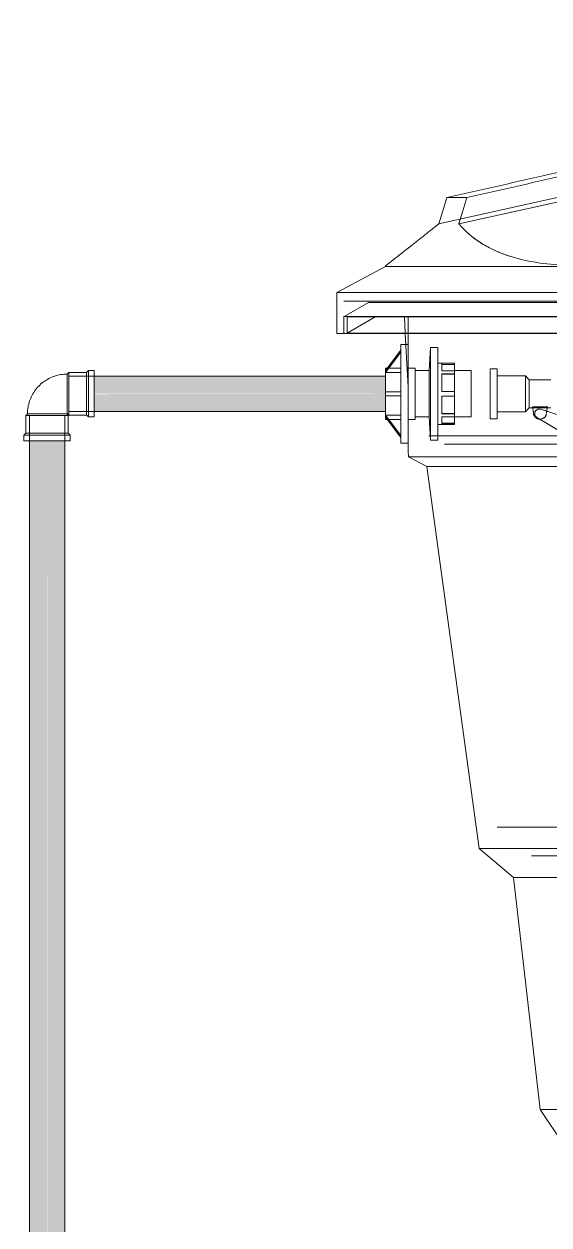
# Model space of a CAD drawing. Header units: metres. Extents: x 15 to 69.3, y -12.4 to 16.4.
# Drawn here: x 25.042 to 25.417, y 2.863 to 3.718 of the extents above; entities that cross this region are included whole.
import ezdxf

# ---------------------------------------------------------------- set-up
doc = ezdxf.new("R2010")
doc.units = ezdxf.units.M
doc.layers.add('P-PIPE', color=7, linetype='Continuous', lineweight=5)
doc.layers.add('P-SANR-FIXT', color=7, linetype='Continuous', lineweight=5)

# ---------------------------------------------------------------- blocks, each defined once
blk = doc.blocks.new('Caixa d_água de polietileno 1000 a 5000 Litros - Fortlev - 1000 L-3619391-AA')
at = {"layer": 'P-SANR-FIXT', "color": 8, "true_color": 0x808080}
for p, q in [((-15.3007, 3.57611), (-14.82604, 3.68122)), ((-15.29497, 3.59478), (-15.30921, 3.59478)), ((-15.35312, 3.54567), (-15.38781, 3.52723)), ((-15.35294, 3.54625), (-15.35312, 3.54567)), ((-13.90249, 3.54567), (-15.35312, 3.54567)), ((-15.38781, 3.52723), (-15.38781, 3.49785)), ((-13.86781, 3.52723), (-15.38781, 3.52723)), ((-15.36514, 3.52), (-15.38246, 3.51)), ((-13.86781, 3.49785), (-15.38781, 3.49785)), ((-15.33681, 3.41431), (-15.33657, 3.41)), ((-15.33657, 3.41), (-15.32369, 3.40319)), ((-15.33657, 3.41), (-13.91905, 3.41)), ((-15.32369, 3.40319), (-15.2863, 3.13104)), ((-13.93192, 3.40319), (-15.32369, 3.40319)), ((-15.2863, 3.13104), (-15.26189, 3.11055)), ((-15.2863, 3.13104), (-13.96931, 3.13104)), ((-15.26189, 3.11055), (-15.24281, 2.94521)), ((-13.99372, 3.11055), (-15.26189, 3.11055)), ((-15.24281, 2.94521), (-15.2258, 2.92)), ((-15.24281, 2.94521), (-14.01281, 2.94521))]:
    blk.add_line(p, q, dxfattribs=at)
at = {"layer": 'P-SANR-FIXT', "color": 254, "true_color": 0xd2d2d2}
for p, q in [((-15.31502, 3.57611), (-14.86803, 3.67502)), ((-14.86803, 3.67502), (-15.31502, 3.57611)), ((-15.35193, 3.54567), (-15.35312, 3.54567)), ((-15.31095, 3.5209), (-15.38281, 3.5209)), ((-15.31095, 3.5209), (-15.38281, 3.5209)), ((-15.07457, 3.52), (-15.36514, 3.52)), ((-15.07459, 3.5209), (-15.31081, 3.5209)), ((-15.07459, 3.5209), (-15.31081, 3.5209)), ((-15.38281, 3.51), (-15.38261, 3.51)), ((-15.38281, 3.51), (-15.38042, 3.51)), ((-15.38281, 3.51), (-15.38281, 3.49785)), ((-15.38281, 3.49785), (-15.38281, 3.51)), ((-15.38281, 3.51), (-15.38042, 3.51)), ((-15.38246, 3.51), (-15.38187, 3.51)), ((-15.38183, 3.51), (-15.38007, 3.51)), ((-15.38042, 3.49785), (-15.38042, 3.51)), ((-15.38042, 3.5098), (-15.36817, 3.5098)), ((-15.38042, 3.5098), (-15.38042, 3.49825)), ((-15.36817, 3.5098), (-15.3457, 3.5098)), ((-15.3457, 3.5098), (-15.30291, 3.5098)), ((-15.30271, 3.5098), (-15.2471, 3.5098)), ((-15.2471, 3.5098), (-15.1618, 3.5098)), ((-15.38306, 3.49785), (-15.38781, 3.49785)), ((-15.38042, 3.49785), (-15.38281, 3.49785)), ((-15.38281, 3.49785), (-15.38042, 3.49785)), ((-15.37462, 3.49825), (-15.38042, 3.49825)), ((-15.38042, 3.49825), (-15.38042, 3.49785)), ((-15.33991, 3.49785), (-15.38042, 3.49785)), ((-15.07451, 3.49785), (-15.38042, 3.49785)), ((-15.36438, 3.49825), (-15.37452, 3.49825)), ((-15.3511, 3.49825), (-15.36424, 3.49825)), ((-15.3349, 3.49825), (-15.35091, 3.49825)), ((-15.33894, 3.49825), (-15.33892, 3.49785)), ((-15.33848, 3.49), (-15.33892, 3.49785)), ((-15.33681, 3.49785), (-15.33681, 3.49005)), ((-15.33681, 3.45995), (-15.33681, 3.49785)), ((-15.31588, 3.49825), (-15.33467, 3.49825)), ((-15.26992, 3.49825), (-15.31561, 3.49825)), ((-15.22064, 3.49825), (-15.2699, 3.49825)), ((-15.32142, 3.42503), (-15.32221, 3.42503)), ((-13.95706, 3.42503), (-15.32221, 3.42503)), ((-15.21556, 3.42503), (-15.31589, 3.42503)), ((-15.19319, 3.41905), (-15.31091, 3.41905)), ((-14.16268, 3.41905), (-15.31091, 3.41905)), ((-15.24955, 3.14636), (-15.27345, 3.14636)), ((-15.24955, 3.14636), (-15.27345, 3.14636)), ((-15.13989, 3.14636), (-15.24951, 3.14636)), ((-15.15528, 3.14636), (-15.24951, 3.14636)), ((-15.24271, 3.12588), (-15.24904, 3.12588)), ((-15.24271, 3.12588), (-15.24904, 3.12588)), ((-15.23484, 3.12588), (-15.24253, 3.12588)), ((-14.81431, 3.12588), (-15.24253, 3.12588))]:
    blk.add_line(p, q, dxfattribs=at)
at = {"layer": 'P-SANR-FIXT', "color": 7, "true_color": 0xf9f9f9}
for p, q in [((-15.07856, 3.6253), (-15.23716, 3.59018)), ((-15.29497, 3.59478), (-15.30921, 3.59478)), ((-15.23729, 3.59015), (-15.3007, 3.57611)), ((-15.32601, 3.52), (-15.32763, 3.52)), ((-15.30902, 3.52), (-15.32599, 3.52)), ((-15.07457, 3.52), (-15.30902, 3.52)), ((-15.38187, 3.51), (-15.38221, 3.51)), ((-15.38042, 3.51), (-15.38181, 3.51)), ((-15.38021, 3.5098), (-15.37827, 3.5098)), ((-15.33681, 3.51), (-15.3396, 3.51)), ((-15.3396, 3.51), (-15.33681, 3.51)), ((-15.33894, 3.49825), (-15.33958, 3.5098)), ((-15.33488, 3.51), (-15.3371, 3.51)), ((-15.33693, 3.51), (-15.33522, 3.51)), ((-15.33681, 3.5098), (-15.33681, 3.49825)), ((-15.33681, 3.49825), (-15.33681, 3.5098)), ((-15.33511, 3.51), (-15.32701, 3.51)), ((-15.32774, 3.51), (-15.33488, 3.51)), ((-15.32702, 3.51), (-15.32774, 3.51)), ((-15.33784, 3.49785), (-15.33991, 3.49785)), ((-15.3357, 3.49825), (-15.33748, 3.49825)), ((-15.33444, 3.49785), (-15.33698, 3.49785)), ((-15.32685, 3.49825), (-15.3354, 3.49825)), ((-15.3266, 3.49785), (-15.33435, 3.49785)), ((-15.32644, 3.49785), (-15.32682, 3.49785)), ((-15.30345, 3.49785), (-15.32641, 3.49785)), ((-15.28547, 3.49785), (-15.30341, 3.49785)), ((-15.18229, 3.49785), (-15.28528, 3.49785)), ((-15.30986, 3.41), (-15.3084, 3.41)), ((-15.30825, 3.41), (-15.30364, 3.41)), ((-15.30338, 3.41), (-15.1901, 3.41)), ((-15.30745, 3.40319), (-15.30884, 3.40319)), ((-15.23046, 3.40319), (-15.3072, 3.40319)), ((-15.25556, 3.13104), (-15.24828, 3.13104)), ((-15.24828, 3.13104), (-15.21248, 3.13104)), ((-15.19094, 3.11055), (-15.24695, 3.11055))]:
    blk.add_line(p, q, dxfattribs=at)
at = {"layer": 'P-SANR-FIXT', "color": 7, "true_color": 0xefefef}
for p, q in [((-15.35136, 3.54567), (-15.35157, 3.54567)), ((-15.23754, 3.54567), (-15.35116, 3.54567)), ((-15.20504, 3.54567), (-15.2374, 3.54567)), ((-13.8738, 3.52723), (-15.38781, 3.52723)), ((-15.32763, 3.52), (-15.36514, 3.52)), ((-15.32749, 3.52), (-15.32603, 3.52)), ((-15.32749, 3.52), (-15.32603, 3.52)), ((-15.32599, 3.52), (-15.07475, 3.52)), ((-15.32599, 3.52), (-15.07475, 3.52)), ((-15.38246, 3.51), (-15.38281, 3.51)), ((-15.38246, 3.51), (-15.38187, 3.51)), ((-15.38221, 3.51), (-15.38196, 3.51)), ((-15.38192, 3.51), (-15.38042, 3.51)), ((-15.38183, 3.51), (-15.38007, 3.51)), ((-15.38042, 3.49825), (-15.38042, 3.5098)), ((-15.38042, 3.5098), (-15.38042, 3.49825)), ((-15.37526, 3.51), (-15.38007, 3.51)), ((-15.38007, 3.51), (-15.37526, 3.51)), ((-15.36784, 3.51), (-15.37511, 3.51)), ((-15.37511, 3.51), (-15.36784, 3.51)), ((-15.36001, 3.51), (-15.36755, 3.51)), ((-15.36755, 3.51), (-15.36001, 3.51)), ((-15.36001, 3.51), (-15.35836, 3.51)), ((-15.36001, 3.51), (-15.35836, 3.51)), ((-15.35816, 3.51), (-15.34581, 3.51)), ((-15.35816, 3.51), (-15.34581, 3.51)), ((-15.34555, 3.51), (-15.25379, 3.51)), ((-15.34555, 3.51), (-15.33974, 3.51)), ((-15.21339, 3.51), (-15.3396, 3.51)), ((-15.33958, 3.5098), (-15.33894, 3.49825)), ((-15.25375, 3.51), (-15.07465, 3.51)), ((-15.3392, 3.49785), (-15.38306, 3.49785)), ((-15.37756, 3.49825), (-15.38042, 3.49825)), ((-15.37554, 3.49825), (-15.37742, 3.49825)), ((-15.36494, 3.49825), (-15.37543, 3.49825)), ((-15.3609, 3.49825), (-15.36481, 3.49825)), ((-15.351, 3.49825), (-15.36073, 3.49825)), ((-15.33993, 3.49825), (-15.35078, 3.49825)), ((-15.33892, 3.49785), (-15.33894, 3.49825)), ((-15.33547, 3.49785), (-15.33784, 3.49785)), ((-15.33681, 3.49825), (-15.33681, 3.49785)), ((-15.33681, 3.49785), (-15.33681, 3.49825)), ((-15.32682, 3.49785), (-15.33538, 3.49785)), ((-15.33681, 3.47614), (-15.33681, 3.47338)), ((-15.33657, 3.41), (-15.30986, 3.41)), ((-15.30892, 3.40319), (-15.32369, 3.40319)), ((-15.2863, 3.13104), (-15.25556, 3.13104)), ((-15.24708, 3.11055), (-15.26189, 3.11055)), ((-15.24281, 2.94521), (-15.21878, 2.94521))]:
    blk.add_line(p, q, dxfattribs=at)
at = {"layer": 'P-SANR-FIXT', "color": 7, "true_color": 0xfcfcfc}
for p, q in [((-15.37807, 3.5098), (-15.36844, 3.5098)), ((-15.36844, 3.5098), (-15.35696, 3.5098)), ((-15.35636, 3.5098), (-15.35078, 3.5098)), ((-15.34914, 3.5098), (-15.34854, 3.5098)), ((-15.34839, 3.5098), (-15.34055, 3.5098)), ((-15.33974, 3.51), (-15.33693, 3.51)), ((-15.3371, 3.51), (-15.3396, 3.51)), ((-15.31822, 3.51), (-15.32688, 3.51)), ((-15.32684, 3.51), (-15.31364, 3.51)), ((-15.31377, 3.51), (-15.31822, 3.51)), ((-15.30634, 3.51), (-15.31349, 3.51)), ((-15.31333, 3.51), (-15.25379, 3.51)), ((-15.29214, 3.51), (-15.30634, 3.51)), ((-15.27567, 3.51), (-15.29214, 3.51)), ((-15.257, 3.51), (-15.27567, 3.51)), ((-15.23617, 3.51), (-15.25699, 3.51)), ((-15.25376, 3.51), (-15.21362, 3.51)), ((-15.33785, 3.49825), (-15.33993, 3.49825)), ((-15.33698, 3.49785), (-15.3392, 3.49785)), ((-15.32648, 3.49825), (-15.32685, 3.49825)), ((-15.32625, 3.49785), (-15.3266, 3.49785)), ((-15.31628, 3.49825), (-15.32648, 3.49825)), ((-15.30278, 3.49785), (-15.32622, 3.49785)), ((-15.30347, 3.49825), (-15.31604, 3.49825)), ((-15.28558, 3.49825), (-15.30342, 3.49825)), ((-15.28575, 3.49785), (-15.30274, 3.49785)), ((-15.2134, 3.49785), (-15.28558, 3.49785)), ((-15.27071, 3.49825), (-15.28528, 3.49825)), ((-15.21467, 3.49825), (-15.27069, 3.49825))]:
    blk.add_line(p, q, dxfattribs=at)
at = {"layer": 'P-SANR-FIXT', "color": 7, "true_color": 0xfdfdfd}
for p, q in [((-15.35078, 3.5098), (-15.34914, 3.5098)), ((-15.33786, 3.5098), (-15.33603, 3.5098)), ((-15.33589, 3.5098), (-15.32844, 3.5098)), ((-15.32842, 3.5098), (-15.32756, 3.5098))]:
    blk.add_line(p, q, dxfattribs=at)
at = {"layer": 'P-SANR-FIXT', "color": 7, "true_color": 0xfefefe}
for p, q in [((-15.34055, 3.5098), (-15.33958, 3.5098)), ((-15.33942, 3.5098), (-15.33786, 3.5098)), ((-15.32738, 3.5098), (-15.32701, 3.5098)), ((-15.32675, 3.5098), (-15.32294, 3.5098)), ((-15.32294, 3.5098), (-15.32163, 3.5098)), ((-15.32163, 3.5098), (-15.3203, 3.5098)), ((-15.3203, 3.5098), (-15.31418, 3.5098)), ((-15.314, 3.5098), (-15.31263, 3.5098)), ((-15.3124, 3.5098), (-15.30733, 3.5098)), ((-15.3073, 3.5098), (-15.30361, 3.5098)), ((-15.30342, 3.5098), (-15.29277, 3.5098)), ((-15.29273, 3.5098), (-15.28603, 3.5098)), ((-15.28603, 3.5098), (-15.28363, 3.5098)), ((-15.28363, 3.5098), (-15.27637, 3.5098)), ((-15.27608, 3.5098), (-15.27249, 3.5098)), ((-15.27223, 3.5098), (-15.25787, 3.5098)), ((-15.25783, 3.5098), (-15.24278, 3.5098)), ((-15.24278, 3.5098), (-15.24071, 3.5098)), ((-15.24071, 3.5098), (-15.23649, 3.5098))]:
    blk.add_line(p, q, dxfattribs=at)
at = {"layer": 'P-SANR-FIXT', "color": 254, "true_color": 0xd2d2d2, "flags": 128}
for points in [[(-15.31502, 3.57611), (-15.31212, 3.58544), (-15.30921, 3.59478)], [(-15.38042, 3.5098), (-15.38025, 3.5099), (-15.38007, 3.51)], [(-15.38007, 3.51), (-15.38025, 3.5099), (-15.38042, 3.5098)]]:
    blk.add_lwpolyline(points, dxfattribs=at)
at = {"layer": 'P-SANR-FIXT', "color": 8, "true_color": 0x808080, "flags": 128}
for points in [[(-15.30921, 3.59478), (-15.31212, 3.58544), (-15.31502, 3.57611)], [(-15.3007, 3.57611), (-15.29784, 3.58544), (-15.29497, 3.59478)], [(-15.33892, 3.49785), (-15.3382, 3.48498), (-15.33681, 3.45995)]]:
    blk.add_lwpolyline(points, dxfattribs=at)
at = {"layer": 'P-SANR-FIXT', "color": 7, "true_color": 0xf9f9f9, "flags": 128}
blk.add_lwpolyline([(-15.29497, 3.59478), (-15.29784, 3.58544), (-15.30066, 3.57624)], dxfattribs=at)
at = {"layer": 'P-SANR-FIXT', "color": 7, "true_color": 0xefefef, "flags": 128}
for points in [[(-15.36001, 3.51), (-15.37021, 3.50413), (-15.38042, 3.49825)], [(-15.38042, 3.49825), (-15.37021, 3.50413), (-15.36001, 3.51)]]:
    blk.add_lwpolyline(points, dxfattribs=at)
at = {"layer": 'P-SANR-FIXT', "color": 254, "true_color": 0xd2d2d2}
for points, knots in [([(-15.30921, 3.59478), (-15.28646, 3.59994), (-15.24098, 3.61025), (-15.17273, 3.62572), (-15.10446, 3.64118), (-15.04755, 3.65406), (-15.002, 3.66437), (-14.96784, 3.6721), (-14.93934, 3.67854), (-14.91653, 3.68369), (-14.89943, 3.68755), (-14.88231, 3.69141), (-14.85945, 3.69656), (-14.83088, 3.703), (-14.79658, 3.71071), (-14.77361, 3.71584), (-14.76209, 3.71841)], [0, 0, 0, 0, 0.125, 0.25, 0.375, 0.5, 0.5625, 0.625, 0.6875, 0.71875, 0.75, 0.78125, 0.8125, 0.875, 0.9375, 1, 1, 1, 1]), ([(-15.35123, 3.54757), (-15.35055, 3.5481), (-15.34731, 3.55061), (-15.33922, 3.55691), (-15.32659, 3.56687), (-15.31907, 3.57286), (-15.31502, 3.57611)], [0.2083333, 0.2083333, 0.2083333, 0.2083333, 0.3333333, 0.6666667, 0.8333333, 1, 1, 1, 1]), ([(-15.33681, 3.41963), (-15.33681, 3.41937), (-15.33681, 3.41861), (-15.33681, 3.41747), (-15.33681, 3.41673), (-15.33681, 3.41641)], [0.728083, 0.728083, 0.728083, 0.728083, 0.75, 0.7916667, 0.8333333, 0.8333333, 0.8333333, 0.8333333]), ([(-15.33681, 3.41641), (-15.33681, 3.41608), (-15.33681, 3.41552), (-15.33681, 3.41467), (-15.33681, 3.41437), (-15.33681, 3.41431)], [0.8333333, 0.8333333, 0.8333333, 0.8333333, 0.875, 0.9166667, 1, 1, 1, 1])]:
    blk.add_open_spline(points, degree=3, knots=knots, dxfattribs=at)
at = {"layer": 'P-SANR-FIXT', "color": 8, "true_color": 0x808080}
for points, knots in [([(-14.76209, 3.71841), (-14.77361, 3.71584), (-14.79658, 3.71071), (-14.83088, 3.703), (-14.85945, 3.69656), (-14.88231, 3.69141), (-14.89943, 3.68755), (-14.91653, 3.68369), (-14.93934, 3.67854), (-14.96784, 3.6721), (-15.002, 3.66437), (-15.07033, 3.64891), (-15.14997, 3.63087), (-15.24098, 3.61025), (-15.28646, 3.59994), (-15.30921, 3.59478)], [0, 0, 0, 0, 0.0625, 0.125, 0.1875, 0.21875, 0.25, 0.28125, 0.3125, 0.375, 0.4375, 0.5, 0.75, 0.875, 1, 1, 1, 1]), ([(-15.29497, 3.59478), (-15.27227, 3.59994), (-15.22685, 3.61025), (-15.15874, 3.62572), (-15.09065, 3.64118), (-15.03392, 3.65406), (-14.98856, 3.66437), (-14.95454, 3.6721), (-14.92621, 3.67854), (-14.90357, 3.68369), (-14.88657, 3.68755), (-14.86958, 3.69141), (-14.84697, 3.69656), (-14.81871, 3.703), (-14.78485, 3.71071), (-14.76244, 3.71584), (-14.75131, 3.71841)], [0, 0, 0, 0, 0.125, 0.25, 0.375, 0.5, 0.5625, 0.625, 0.6875, 0.71875, 0.75, 0.78125, 0.8125, 0.875, 0.9375, 1, 1, 1, 1]), ([(-15.31502, 3.57611), (-15.31907, 3.57286), (-15.32659, 3.56687), (-15.33922, 3.55691), (-15.35001, 3.54851), (-15.35294, 3.54625), (-15.35294, 3.54625)], [0, 0, 0, 0, 0.166667, 0.333333, 0.666667, 1, 1, 1, 1]), ([(-15.06684, 3.57611), (-15.08714, 3.56899), (-15.12655, 3.55721), (-15.18028, 3.54717), (-15.22669, 3.54515), (-15.26118, 3.5507), (-15.28545, 3.56148), (-15.29625, 3.57077), (-15.3007, 3.57611)], [0, 0, 0, 0, 0.181818, 0.363636, 0.545455, 0.727273, 0.863636, 1, 1, 1, 1]), ([(-15.33681, 3.41431), (-15.33681, 3.41437), (-15.33681, 3.41467), (-15.33681, 3.41552), (-15.33681, 3.41637), (-15.33681, 3.41747), (-15.33681, 3.41882), (-15.33681, 3.4201), (-15.33681, 3.42118), (-15.33681, 3.42229), (-15.33681, 3.42377), (-15.33681, 3.42571), (-15.33681, 3.42776), (-15.33681, 3.42988), (-15.33681, 3.43208), (-15.33681, 3.43437), (-15.33681, 3.43674), (-15.33681, 3.43915), (-15.33681, 3.4416), (-15.33681, 3.44496), (-15.33681, 3.45097), (-15.33681, 3.4563), (-15.33681, 3.45995)], [0, 0, 0, 0, 0.083333, 0.125, 0.166667, 0.208333, 0.25, 0.291667, 0.3125, 0.333333, 0.375, 0.416667, 0.458333, 0.5, 0.541667, 0.583333, 0.625, 0.666667, 0.708333, 0.75, 0.833333, 1, 1, 1, 1])]:
    blk.add_open_spline(points, degree=3, knots=knots, dxfattribs=at)
at = {"layer": 'P-SANR-FIXT', "color": 7, "true_color": 0xf9f9f9}
for points in [[(-15.22685, 3.61025), (-15.24956, 3.60509), (-15.27227, 3.59994), (-15.29497, 3.59478)], [(-15.3007, 3.57611), (-15.30029, 3.57561), (-15.29986, 3.57512), (-15.29943, 3.57463)], [(-15.29922, 3.57439), (-15.29879, 3.57392), (-15.29835, 3.57345), (-15.29791, 3.57298)], [(-15.29766, 3.57272), (-15.29665, 3.57168), (-15.29561, 3.57067), (-15.29452, 3.56969)], [(-15.29423, 3.56943), (-15.29388, 3.56912), (-15.29353, 3.56882), (-15.29318, 3.56851)], [(-15.29303, 3.56838), (-15.29246, 3.5679), (-15.29188, 3.56742), (-15.29129, 3.56695)], [(-15.29087, 3.56662), (-15.29076, 3.56653), (-15.29064, 3.56645), (-15.29053, 3.56636)], [(-15.29053, 3.56636), (-15.29006, 3.566), (-15.28959, 3.56564), (-15.28911, 3.56529)], [(-15.28886, 3.56511), (-15.28855, 3.56488), (-15.28823, 3.56466), (-15.28791, 3.56443)], [(-15.2872, 3.56394), (-15.28709, 3.56387), (-15.28699, 3.5638), (-15.28689, 3.56373)]]:
    blk.add_open_spline(points, degree=3, dxfattribs=at)
at = {"layer": 'P-SANR-FIXT', "color": 7, "true_color": 0xefefef}
for points in [[(-15.28636, 3.56337), (-15.2837, 3.56161), (-15.28086, 3.55998), (-15.27785, 3.55848)], [(-15.27785, 3.55848), (-15.27321, 3.55617), (-15.26815, 3.55418), (-15.26269, 3.55252)], [(-15.26269, 3.55252), (-15.25723, 3.55085), (-15.25137, 3.54951), (-15.24512, 3.54851)], [(-15.24512, 3.54851), (-15.23887, 3.5475), (-15.23223, 3.54683), (-15.22522, 3.5465)]]:
    blk.add_open_spline(points, degree=3, dxfattribs=at)
at = {"layer": 'P-SANR-FIXT', "color": 8, "true_color": 0x808080}
blk.add_open_spline([(-15.35294, 3.54625), (-15.35294, 3.54625), (-15.35257, 3.54653), (-15.35184, 3.54709)], degree=3, dxfattribs=at)
at = {"layer": 'P-SANR-FIXT', "color": 254, "true_color": 0xd2d2d2}
blk.add_open_spline([(-15.35184, 3.54709), (-15.35175, 3.54716), (-15.35165, 3.54724), (-15.35155, 3.54732)], degree=3, dxfattribs=at)
at = {"layer": 'P-SANR-FIXT', "color": 7, "true_color": 0xefefef}
blk.add_open_spline([(-15.33681, 3.43653), (-15.33681, 3.43581), (-15.33681, 3.4343), (-15.33681, 3.43208), (-15.33681, 3.42988), (-15.33681, 3.42776), (-15.33681, 3.42571), (-15.33681, 3.42376), (-15.33681, 3.42199), (-15.33681, 3.42064), (-15.33681, 3.41987), (-15.33681, 3.41963)], degree=3, knots=[0.3788848, 0.3788848, 0.3788848, 0.3788848, 0.4166667, 0.4583333, 0.5, 0.5416667, 0.5833333, 0.625, 0.6666667, 0.7083333, 0.728083, 0.728083, 0.728083, 0.728083], dxfattribs=at)
blk = doc.blocks.new('Adaptador Soldavel com Anel para Caixa Dagua - Fortlev - Standard-3616589-AA')
at = {"layer": 'P-PIPE'}
for p, q in [((-15.34211, 3.48608), (-15.35301, 3.47161)), ((-15.35301, 3.47011), (-15.34211, 3.48458)), ((-15.33848, 3.49005), (-15.34211, 3.49005)), ((-15.34211, 3.49005), (-15.34211, 3.48608)), ((-15.34211, 3.48458), (-15.34211, 3.48608)), ((-15.34211, 3.48458), (-15.34211, 3.4565)), ((-15.34211, 3.47338), (-15.35301, 3.47338)), ((-15.35301, 3.47338), (-15.35301, 3.47161)), ((-15.35301, 3.47011), (-15.35301, 3.47161)), ((-15.35301, 3.47011), (-15.35301, 3.4565)), ((-15.35301, 3.47011), (-15.34211, 3.47011)), ((-15.35301, 3.455), (-15.35301, 3.4565)), ((-15.34211, 3.4565), (-15.35301, 3.4565)), ((-15.34211, 3.455), (-15.34211, 3.4565)), ((-15.35301, 3.4535), (-15.35301, 3.455)), ((-15.35301, 3.4535), (-15.35301, 3.43989)), ((-15.35301, 3.4535), (-15.34211, 3.4535)), ((-15.34211, 3.4535), (-15.34211, 3.455)), ((-15.34211, 3.4535), (-15.34211, 3.42542)), ((-15.35301, 3.43839), (-15.35301, 3.43989)), ((-15.34211, 3.43989), (-15.35301, 3.43989)), ((-15.34211, 3.42542), (-15.35301, 3.43989)), ((-15.35301, 3.43839), (-15.35301, 3.43663)), ((-15.35301, 3.43839), (-15.34211, 3.42392)), ((-15.35301, 3.43663), (-15.34211, 3.43663)), ((-15.34211, 3.42392), (-15.34211, 3.42542)), ((-15.34211, 3.42392), (-15.34211, 3.41995)), ((-15.34211, 3.41995), (-15.33681, 3.41995))]:
    blk.add_line(p, q, dxfattribs=at)
at = {"layer": 'P-PIPE', "color": 253, "true_color": 0xa6a6a6}
for p, q in [((-15.33681, 3.49005), (-15.33848, 3.49005)), ((-15.33681, 3.455), (-15.33681, 3.49005)), ((-15.32101, 3.488), (-15.32184, 3.4715)), ((-15.31581, 3.488), (-15.32101, 3.488)), ((-15.32101, 3.46629), (-15.32101, 3.488)), ((-15.31581, 3.455), (-15.31581, 3.488)), ((-15.33201, 3.47338), (-15.33681, 3.47338)), ((-15.33201, 3.455), (-15.33201, 3.47338)), ((-15.30389, 3.47678), (-15.31581, 3.47678)), ((-15.31281, 3.47672), (-15.31281, 3.47148)), ((-15.31281, 3.47672), (-15.30388, 3.47672)), ((-15.30382, 3.47594), (-15.31281, 3.47594)), ((-15.30381, 3.47672), (-15.30381, 3.47678)), ((-15.30381, 3.47672), (-15.30381, 3.47594)), ((-15.30381, 3.47157), (-15.30381, 3.4758)), ((-15.32184, 3.4715), (-15.33201, 3.4715)), ((-15.32184, 3.4715), (-15.32184, 3.455)), ((-15.32101, 3.455), (-15.32101, 3.46605)), ((-15.30381, 3.47148), (-15.31281, 3.47148)), ((-15.31281, 3.46923), (-15.31281, 3.45659)), ((-15.31281, 3.46923), (-15.30381, 3.46923)), ((-15.30381, 3.46891), (-15.31281, 3.46891)), ((-15.29201, 3.4715), (-15.30381, 3.4715)), ((-15.30381, 3.46923), (-15.30381, 3.47148)), ((-15.30381, 3.46923), (-15.30381, 3.46891)), ((-15.30381, 3.4566), (-15.30381, 3.46891)), ((-15.29201, 3.455), (-15.29201, 3.4715)), ((-15.30381, 3.45659), (-15.31281, 3.45659)), ((-15.30381, 3.455), (-15.30381, 3.45659)), ((-15.33681, 3.41995), (-15.33681, 3.455)), ((-15.33201, 3.43663), (-15.33201, 3.455)), ((-15.32184, 3.455), (-15.32184, 3.4385)), ((-15.32101, 3.422), (-15.32101, 3.455)), ((-15.31581, 3.422), (-15.31581, 3.455)), ((-15.31281, 3.45341), (-15.31281, 3.44077)), ((-15.31281, 3.45341), (-15.30381, 3.45341)), ((-15.30381, 3.45341), (-15.30381, 3.455)), ((-15.30381, 3.44109), (-15.30381, 3.4534)), ((-15.29201, 3.4385), (-15.29201, 3.455)), ((-15.30381, 3.44109), (-15.31281, 3.44109)), ((-15.30381, 3.44077), (-15.31281, 3.44077)), ((-15.30381, 3.44109), (-15.30381, 3.44077)), ((-15.30381, 3.43852), (-15.30381, 3.44077)), ((-15.33665, 3.43663), (-15.33499, 3.43663)), ((-15.33478, 3.43663), (-15.33201, 3.43663)), ((-15.33175, 3.4385), (-15.32184, 3.4385)), ((-15.32184, 3.4385), (-15.32101, 3.422)), ((-15.31581, 3.43323), (-15.30381, 3.43323)), ((-15.31281, 3.43852), (-15.31281, 3.43328)), ((-15.31281, 3.43852), (-15.30381, 3.43852)), ((-15.30381, 3.43406), (-15.31281, 3.43406)), ((-15.30381, 3.43328), (-15.31281, 3.43328)), ((-15.30381, 3.4385), (-15.29201, 3.4385)), ((-15.30381, 3.43406), (-15.30381, 3.43843)), ((-15.30381, 3.43406), (-15.30381, 3.43328)), ((-15.30381, 3.43323), (-15.30381, 3.43328)), ((-15.32101, 3.422), (-15.31581, 3.422))]:
    blk.add_line(p, q, dxfattribs=at)
at = {"layer": 'P-PIPE', "color": 254, "true_color": 0xdfdfdf}
for p, q in [((-15.33681, 3.46408), (-15.33681, 3.45996)), ((-15.33681, 3.45957), (-15.33681, 3.455)), ((-15.33681, 3.455), (-15.33681, 3.44592)), ((-15.33681, 3.44581), (-15.33681, 3.43914)), ((-15.33681, 3.43909), (-15.33681, 3.43741)), ((-15.33681, 3.43725), (-15.33681, 3.43663)), ((-15.33681, 3.41995), (-15.33681, 3.43655))]:
    blk.add_line(p, q, dxfattribs=at)
blk = doc.blocks.new('Torneira de Boia haste ABS Fortlev - 1_2_-3574042-AA')
at = {"layer": 'P-SANR-FIXT', "color": 254, "true_color": 0xdfdfdf}
for p, q in [((-15.27834, 3.47184), (-15.27834, 3.47276)), ((-15.27834, 3.45963), (-15.27834, 3.47141)), ((-15.27341, 3.47276), (-15.27341, 3.46781)), ((-15.27341, 3.46772), (-15.27341, 3.455)), ((-15.27834, 3.455), (-15.27834, 3.45955)), ((-15.27834, 3.43724), (-15.27834, 3.455)), ((-15.27341, 3.455), (-15.27341, 3.44228)), ((-15.27341, 3.44219), (-15.27341, 3.43724)), ((-15.23763, 3.44584), (-15.24817, 3.44584)), ((-15.24809, 3.44524), (-15.24817, 3.44584)), ((-15.24809, 3.44524), (-15.23787, 3.44524)), ((-15.24758, 3.44108), (-15.24806, 3.445)), ((-15.24243, 3.444), (-15.23803, 3.44257)), ((-15.23773, 3.445), (-15.23818, 3.44135)), ((-15.23803, 3.44257), (-15.23818, 3.44135)), ((-15.23803, 3.44257), (-15.21986, 3.43666)), ((-15.23763, 3.44584), (-15.2377, 3.44524)), ((-15.24311, 3.43694), (-15.2451, 3.43814)), ((-15.22476, 3.42591), (-15.24311, 3.43694))]:
    blk.add_line(p, q, dxfattribs=at)
at = {"layer": 'P-SANR-FIXT', "color": 253, "true_color": 0xa6a6a6}
for p, q in [((-15.27834, 3.47184), (-15.27834, 3.47276)), ((-15.27834, 3.455), (-15.27834, 3.47141)), ((-15.27341, 3.47276), (-15.27826, 3.47276)), ((-15.27341, 3.47276), (-15.27341, 3.455)), ((-15.25334, 3.46776), (-15.27341, 3.46776)), ((-15.25058, 3.465), (-15.25334, 3.46776)), ((-15.25334, 3.46776), (-15.25334, 3.455)), ((-15.23505, 3.465), (-15.25058, 3.465)), ((-15.25058, 3.465), (-15.25058, 3.455)), ((-15.27834, 3.43724), (-15.27834, 3.455)), ((-15.27341, 3.455), (-15.27341, 3.43724)), ((-15.25334, 3.455), (-15.25334, 3.44224)), ((-15.25058, 3.455), (-15.25058, 3.445)), ((-15.27341, 3.44224), (-15.25334, 3.44224)), ((-15.25334, 3.44224), (-15.25058, 3.445)), ((-15.25058, 3.445), (-15.23505, 3.445)), ((-15.24806, 3.445), (-15.24758, 3.44108)), ((-15.21986, 3.43666), (-15.24243, 3.444)), ((-15.23803, 3.44257), (-15.23773, 3.445)), ((-15.27834, 3.43724), (-15.27341, 3.43724)), ((-15.2451, 3.43814), (-15.22476, 3.42591))]:
    blk.add_line(p, q, dxfattribs=at)
at = {"layer": 'P-SANR-FIXT', "color": 7, "true_color": 0xf3f3f3}
for p, q in [((-15.27341, 3.46752), (-15.27341, 3.46209)), ((-15.27341, 3.46731), (-15.27341, 3.46197)), ((-15.25334, 3.46776), (-15.25334, 3.455)), ((-15.25058, 3.465), (-15.25058, 3.46366)), ((-15.27341, 3.46193), (-15.27341, 3.455)), ((-15.27341, 3.4618), (-15.27341, 3.455)), ((-15.25058, 3.46366), (-15.25058, 3.455)), ((-15.27341, 3.455), (-15.27341, 3.4482)), ((-15.27341, 3.455), (-15.27341, 3.44807)), ((-15.27341, 3.44803), (-15.27341, 3.44312)), ((-15.27341, 3.44791), (-15.27341, 3.44282)), ((-15.25334, 3.455), (-15.25334, 3.44598)), ((-15.25058, 3.455), (-15.25058, 3.44634)), ((-15.25334, 3.44598), (-15.25334, 3.44321)), ((-15.25334, 3.44321), (-15.25334, 3.44282)), ((-15.25334, 3.44248), (-15.25334, 3.44224)), ((-15.25058, 3.44634), (-15.25058, 3.445))]:
    blk.add_line(p, q, dxfattribs=at)
at = {"layer": 'P-SANR-FIXT', "color": 254, "true_color": 0xdfdfdf, "flags": 128}
for points in [[(-15.24817, 3.44584), (-15.24812, 3.4455), (-15.24809, 3.44524)], [(-15.2377, 3.44524), (-15.23767, 3.4455), (-15.23763, 3.44584)]]:
    blk.add_lwpolyline(points, dxfattribs=at)
at = {"layer": 'P-SANR-FIXT', "color": 253, "true_color": 0xa6a6a6}
for centre, radius, start, end in [((-15.2429, 3.44166), 0.00472, 187, 227.17698), ((-15.24344, 3.44092), 0.00324, 72, 211.16667), ((-15.24344, 3.44092), 0.00324, 141.58333, 169.41667), ((-15.24344, 3.44092), 0.00324, 214.64084, 239), ((-15.2429, 3.44166), 0.00472, 229.79875, 267.35395)]:
    blk.add_arc(centre, radius, start, end, dxfattribs=at)
at = {"layer": 'P-SANR-FIXT', "color": 254, "true_color": 0xdfdfdf}
for centre, radius, start, end in [((-15.2429, 3.44166), 0.00472, 187, 200.40807), ((-15.2429, 3.44166), 0.00472, 200.83333, 213.8419), ((-15.2429, 3.44166), 0.00472, 214.66667, 227.31126), ((-15.24344, 3.44092), 0.00324, 169.41667, 211.16667), ((-15.24344, 3.44092), 0.00324, 214.64084, 239), ((-15.24344, 3.44092), 0.00324, 72, 141.58333), ((-15.2429, 3.44166), 0.00472, 287.60746, 353), ((-15.2429, 3.44166), 0.00472, 310.17698, 353), ((-15.2429, 3.44166), 0.00472, 229.90626, 240.44809), ((-15.2429, 3.44166), 0.00472, 242.33333, 253.88375), ((-15.2429, 3.44166), 0.00472, 256.16667, 266.782), ((-15.2429, 3.44166), 0.00472, 267.35395, 281.62829), ((-15.2429, 3.44166), 0.00472, 270, 283.83333), ((-15.2429, 3.44166), 0.00472, 287.44551, 306.64753)]:
    blk.add_arc(centre, radius, start, end, dxfattribs=at)
blk = doc.blocks.new('Joelho 45_90 - Agua Fria_Soldavel - MEP - Tigre - Standard-V37-AA')
at = {"layer": 'P-PIPE'}
for p, q in [((-15.57891, 3.4701), (-15.58001, 3.46904)), ((-15.58001, 3.46904), (-15.58001, 3.44096)), ((-15.58001, 3.44096), (-15.58001, 3.46904)), ((-15.57891, 3.4399), (-15.57891, 3.4701)), ((-15.56621, 3.4701), (-15.57891, 3.4701)), ((-15.57891, 3.4701), (-15.57891, 3.4399)), ((-15.56481, 3.4715), (-15.56621, 3.4701)), ((-15.56621, 3.4399), (-15.56621, 3.4701)), ((-15.56081, 3.4715), (-15.56481, 3.4715)), ((-15.56481, 3.4385), (-15.56481, 3.4715)), ((-15.56081, 3.4385), (-15.56081, 3.4715)), ((-15.60835, 3.4407), (-15.60941, 3.4396)), ((-15.60941, 3.4396), (-15.57921, 3.4396)), ((-15.60941, 3.4396), (-15.60941, 3.4269)), ((-15.57921, 3.4396), (-15.60941, 3.4396)), ((-15.58027, 3.4407), (-15.60835, 3.4407)), ((-15.60835, 3.4407), (-15.58027, 3.4407)), ((-15.57921, 3.4396), (-15.58027, 3.4407)), ((-15.58001, 3.44096), (-15.57891, 3.4399)), ((-15.57921, 3.4269), (-15.57921, 3.4396)), ((-15.57891, 3.4399), (-15.56621, 3.4399)), ((-15.56621, 3.4399), (-15.56481, 3.4385)), ((-15.56481, 3.4385), (-15.56081, 3.4385)), ((-15.60941, 3.4269), (-15.61081, 3.4255)), ((-15.61081, 3.4255), (-15.61081, 3.4215)), ((-15.57781, 3.4255), (-15.61081, 3.4255)), ((-15.57921, 3.4269), (-15.60941, 3.4269)), ((-15.57781, 3.4255), (-15.57921, 3.4269)), ((-15.57781, 3.4215), (-15.57781, 3.4255)), ((-15.61081, 3.4215), (-15.57781, 3.4215))]:
    blk.add_line(p, q, dxfattribs=at)
at = {"layer": 'P-PIPE', "flags": 128}
for points in [[(-15.58001, 3.46904), (-15.58114, 3.46902), (-15.58227, 3.46895), (-15.5834, 3.46884), (-15.58452, 3.46868), (-15.58564, 3.46848), (-15.58674, 3.46823), (-15.58784, 3.46794), (-15.58892, 3.4676), (-15.58999, 3.46722), (-15.59104, 3.4668), (-15.59208, 3.46634), (-15.59309, 3.46584), (-15.59409, 3.46529), (-15.59506, 3.46471), (-15.59601, 3.46409), (-15.59693, 3.46343), (-15.59783, 3.46274), (-15.59869, 3.46201), (-15.59953, 3.46124), (-15.60034, 3.46044), (-15.60111, 3.45962), (-15.60185, 3.45876), (-15.60255, 3.45787), (-15.60322, 3.45695), (-15.60385, 3.45601), (-15.60445, 3.45505), (-15.605, 3.45406), (-15.60552, 3.45305), (-15.60599, 3.45202), (-15.60642, 3.45097), (-15.60681, 3.4499), (-15.60716, 3.44883), (-15.60746, 3.44773), (-15.60772, 3.44663), (-15.60793, 3.44552), (-15.6081, 3.4444), (-15.60823, 3.44327), (-15.60831, 3.44214), (-15.60834, 3.44101), (-15.60835, 3.4407)], [(-15.58027, 3.4407), (-15.58027, 3.44071), (-15.58027, 3.44072), (-15.58026, 3.44073), (-15.58026, 3.44074), (-15.58026, 3.44075), (-15.58026, 3.44076), (-15.58026, 3.44077), (-15.58025, 3.44078), (-15.58025, 3.44079), (-15.58025, 3.4408), (-15.58024, 3.44081), (-15.58024, 3.44082), (-15.58023, 3.44083), (-15.58023, 3.44084), (-15.58022, 3.44085), (-15.58021, 3.44086), (-15.58021, 3.44086), (-15.5802, 3.44087), (-15.58019, 3.44088), (-15.58019, 3.44089), (-15.58018, 3.44089), (-15.58017, 3.4409), (-15.58016, 3.44091), (-15.58016, 3.44091), (-15.58015, 3.44092), (-15.58014, 3.44092), (-15.58013, 3.44093), (-15.58012, 3.44093), (-15.58011, 3.44094), (-15.5801, 3.44094), (-15.58009, 3.44095), (-15.58008, 3.44095), (-15.58007, 3.44095), (-15.58006, 3.44095), (-15.58005, 3.44096), (-15.58004, 3.44096), (-15.58003, 3.44096), (-15.58002, 3.44096), (-15.58001, 3.44096), (-15.58001, 3.44096)]]:
    blk.add_lwpolyline(points, dxfattribs=at)

msp = doc.modelspace()

# ---------------------------------------------------------------- hatches: boundary and pattern name
at = {"layer": 'P-PIPE', "true_color": 0x00ffff}
for points in [[(25.12277, 3.455), (25.30014, 3.455), (25.30014, 3.4675), (25.09234, 3.46747), (25.09234, 3.455)], [(25.1879, 3.4425), (25.30014, 3.44255), (25.30014, 3.455), (25.09234, 3.45474), (25.09234, 3.4425), (25.12277, 3.4425)], [(25.04634, 2.0075), (25.05884, 2.0075), (25.0588, 3.4215), (25.04634, 3.4215), (25.04634, 2.0075)], [(25.07091, 2.0075), (25.07134, 2.0075), (25.07133, 3.4215), (25.05884, 3.4215), (25.05912, 2.0075), (25.07091, 2.0075)]]:
    msp.add_hatch(color=4, dxfattribs=at).paths.add_polyline_path(points)

# ---------------------------------------------------------------- linework, layer by layer
at = {"layer": 'P-PIPE'}
for p, q in [((25.30014, 3.4675), (25.07424, 3.4675)), ((25.04634, 3.4396), (25.04634, -0.2846)), ((25.07134, 2.0075), (25.07134, 3.4396)), ((25.07424, 3.4425), (25.30014, 3.4425))]:
    msp.add_line(p, q, dxfattribs=at)

# ---------------------------------------------------------------- block references
at = {"layer": 'P-PIPE', "color": 253, "true_color": 0xa6a6a6}
msp.add_blockref('Adaptador Soldavel com Anel para Caixa Dagua - Fortlev - Standard-3616589-AA', (40.65314, 0), dxfattribs=at)
at = {"layer": 'P-PIPE'}
msp.add_blockref('Joelho 45_90 - Agua Fria_Soldavel - MEP - Tigre - Standard-V37-AA', (40.65314, 0), dxfattribs=at)
at = {"layer": 'P-SANR-FIXT', "color": 254, "true_color": 0xd2d2d2}
msp.add_blockref('Caixa d_água de polietileno 1000 a 5000 Litros - Fortlev - 1000 L-3619391-AA', (40.65314, 0), dxfattribs=at)
at = {"layer": 'P-SANR-FIXT', "color": 253, "true_color": 0xa6a6a6}
msp.add_blockref('Torneira de Boia haste ABS Fortlev - 1_2_-3574042-AA', (40.65314, 0), dxfattribs=at)

doc.saveas('drawing.dxf')
